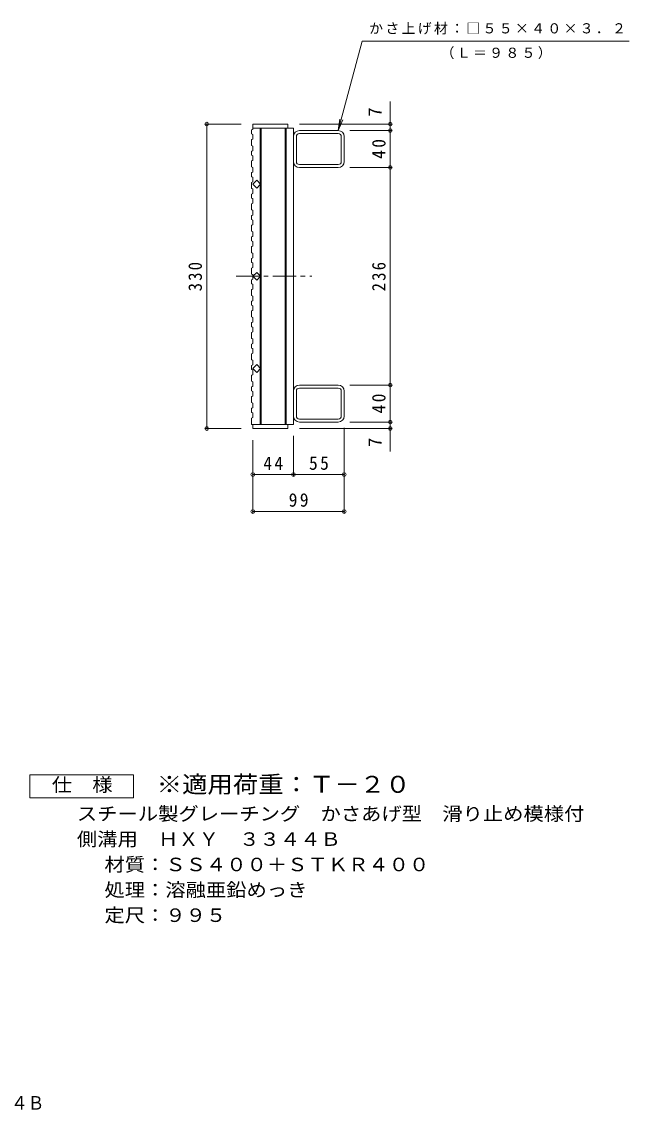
# Model space of a CAD drawing. Units: millimetres, scale not verified. Extents: x -835 to 831, y -687 to 532.
# Drawn here: x 173 to 831, y -687 to 495 of the extents above; entities that cross this region are included whole.
import ezdxf
from ezdxf.enums import TextEntityAlignment as Align

# ---------------------------------------------------------------- set-up
doc = ezdxf.new("R2010")
doc.units = ezdxf.units.MM
doc.header["$LTSCALE"] = 5
doc.header["$PDMODE"] = 32
doc.header["$PDSIZE"] = 4
doc.linetypes.add('CHAIN1', pattern=[8, 5, -1, 1, -1])
for name, color, linetype, lineweight in [('1-1_1-1ﾚｲﾔ', 2, 'Continuous', 9), ('1-2_1-2ﾚｲﾔ', 3, 'Continuous', 9), ('1-4_1-4ﾚｲﾔ', 7, 'Continuous', 9), ('F-4_F-4ﾚｲﾔ', 2, 'Continuous', 9)]:
    doc.layers.add(name, color=color, linetype=linetype, lineweight=lineweight)
doc.layers.add('F-5_F-5ﾚｲﾔ', color=2, linetype='Continuous')
doc.styles.add('ＭＳ ゴシック', font='')
doc.styles.get('ＭＳ ゴシック').set_extended_font_data('MS Gothic')

msp = doc.modelspace()

# ---------------------------------------------------------------- linework, layer by layer
at = {"layer": '1-1_1-1ﾚｲﾔ'}
for p, q in [((470.578, 343.099), (470.578, 370.299)), ((515.978, 376.699), (473.778, 376.699)), ((515.978, 373.499), (473.778, 373.499)), ((519.178, 343.099), (519.178, 370.299)), ((522.378, 343.099), (522.378, 370.299)), ((473.778, 339.899), (515.978, 339.899)), ((515.978, 336.699), (473.778, 336.699)), ((515.978, 100.699), (473.778, 100.699)), ((473.778, 97.499), (515.978, 97.499)), ((470.578, 94.299), (470.578, 67.099)), ((519.178, 94.299), (519.178, 67.099)), ((522.378, 94.299), (522.378, 67.099)), ((515.978, 63.899), (473.778, 63.899)), ((515.978, 60.699), (473.778, 60.699))]:
    msp.add_line(p, q, dxfattribs=at)
for centre, radius, start, end in [((473.778, 370.299), 6.4, 90, 180), ((473.778, 370.299), 3.2, 90, 180), ((515.978, 370.299), 6.4, 0, 90), ((515.978, 370.299), 3.2, 0, 90), ((473.778, 343.099), 6.4, 180, 270), ((473.778, 343.099), 3.2, 180, 270), ((515.978, 343.099), 6.4, 270, 0), ((515.978, 343.099), 3.2, 270, 0), ((473.778, 94.299), 6.4, 90, 180), ((473.778, 94.299), 3.2, 90, 180), ((515.978, 94.299), 6.4, 0, 90), ((515.978, 94.299), 3.2, 0, 90), ((473.778, 67.099), 6.4, 180, 270), ((473.778, 67.099), 3.2, 180, 270), ((515.978, 67.099), 3.2, 270, 0), ((515.978, 67.099), 6.4, 270, 0)]:
    msp.add_arc(centre, radius, start, end, dxfattribs=at)
at = {"layer": '1-2_1-2ﾚｲﾔ'}
for p, q in [((421.878, 377.544), (423.378, 378.055)), ((423.378, 383.699), (461.378, 383.699)), ((423.378, 383.699), (423.378, 378.055)), ((423.378, 379.199), (467.378, 379.199)), ((431.378, 379.199), (431.378, 319.184)), ((432.378, 379.199), (432.378, 218.699)), ((458.378, 379.199), (458.378, 218.699)), ((459.378, 379.199), (459.378, 218.699)), ((461.378, 383.699), (461.378, 379.199)), ((467.378, 379.199), (467.378, 218.699)), ((421.878, 367.001), (423.378, 367.513)), ((421.878, 354.318), (423.378, 354.829)), ((423.378, 359.942), (423.378, 354.829)), ((421.878, 343.775), (423.378, 344.286)), ((421.878, 331.091), (423.378, 331.603)), ((423.378, 336.716), (423.378, 331.603)), ((421.878, 320.548), (423.378, 321.06)), ((421.878, 307.865), (423.378, 308.376)), ((423.378, 313.49), (423.378, 308.376)), ((431.378, 318.214), (431.378, 219.184)), ((421.878, 297.322), (423.378, 297.833)), ((423.378, 302.947), (423.378, 297.833)), ((421.878, 284.639), (423.378, 285.15)), ((423.378, 290.263), (423.378, 285.15)), ((421.878, 274.096), (423.378, 274.607)), ((423.378, 279.72), (423.378, 274.607)), ((421.878, 261.412), (423.378, 261.924)), ((423.378, 267.037), (423.378, 261.924)), ((421.878, 250.869), (423.378, 251.381)), ((423.378, 256.494), (423.378, 251.381)), ((421.878, 238.186), (423.378, 238.697)), ((423.378, 243.81), (423.378, 238.697)), ((421.878, 227.643), (423.378, 228.154)), ((423.378, 233.267), (423.378, 228.154)), ((421.878, 214.959), (423.378, 215.471)), ((423.378, 220.584), (423.378, 215.471)), ((431.378, 119.184), (431.378, 218.214)), ((432.378, 58.199), (432.378, 218.699)), ((458.378, 58.199), (458.378, 218.699)), ((459.378, 58.199), (459.378, 218.699)), ((467.378, 58.199), (467.378, 218.699)), ((421.878, 204.416), (423.378, 204.928)), ((423.378, 210.041), (423.378, 204.928)), ((421.878, 191.733), (423.378, 192.245)), ((423.378, 197.358), (423.378, 192.245)), ((421.878, 181.19), (423.378, 181.701)), ((423.378, 186.814), (423.378, 181.701)), ((421.878, 168.507), (423.378, 169.018)), ((423.378, 174.131), (423.378, 169.018)), ((421.878, 157.963), (423.378, 158.475)), ((423.378, 163.588), (423.378, 158.475)), ((421.878, 145.28), (423.378, 145.792)), ((423.378, 150.905), (423.378, 145.792)), ((421.878, 134.737), (423.378, 135.248)), ((423.378, 140.362), (423.378, 135.248)), ((421.878, 122.054), (423.378, 122.565)), ((423.378, 127.678), (423.378, 122.565)), ((431.378, 58.199), (431.378, 118.214)), ((421.878, 111.51), (423.378, 112.022)), ((423.378, 117.135), (423.378, 112.022)), ((421.878, 98.827), (423.378, 99.339)), ((423.378, 104.452), (423.378, 99.339)), ((421.878, 88.284), (423.378, 88.795)), ((423.378, 93.909), (423.378, 88.795)), ((421.878, 75.601), (423.378, 76.112)), ((423.378, 81.225), (423.378, 76.112)), ((421.878, 65.057), (423.378, 65.569)), ((421.878, 65.057), (421.878, 58.199)), ((423.378, 70.682), (423.378, 65.569)), ((421.878, 58.199), (467.378, 58.199)), ((423.378, 58.199), (423.378, 53.699)), ((423.378, 53.699), (461.378, 53.699)), ((461.378, 53.699), (461.378, 58.199))]:
    msp.add_line(p, q, dxfattribs=at)
at = {"layer": '1-2_1-2ﾚｲﾔ', "linetype": 'CHAIN1'}
msp.add_line((405.183, 218.699), (487.19, 218.699), dxfattribs=at)
at = {"layer": '1-2_1-2ﾚｲﾔ'}
for points in [[(421.878, 377.544), (421.878, 373.137), (423.378, 372.626), (423.378, 367.513)], [(421.878, 367.001), (421.878, 360.454), (423.378, 359.942)], [(421.878, 354.318), (421.878, 349.911), (423.378, 349.399), (423.378, 344.286)], [(421.878, 343.775), (421.878, 337.227), (423.378, 336.716)], [(421.878, 331.091), (421.878, 326.684), (423.378, 326.173), (423.378, 321.06)], [(421.878, 320.548), (421.878, 314.001), (423.378, 313.49)], [(421.878, 307.865), (421.878, 303.458), (423.378, 302.947)], [(421.878, 297.322), (421.878, 290.775), (423.378, 290.263)], [(421.878, 284.639), (421.878, 280.231), (423.378, 279.72)], [(421.878, 274.096), (421.878, 267.548), (423.378, 267.037)], [(421.878, 261.412), (421.878, 257.005), (423.378, 256.494)], [(421.878, 250.869), (421.878, 244.322), (423.378, 243.81)], [(421.878, 238.186), (421.878, 233.779), (423.378, 233.267)], [(421.878, 227.643), (421.878, 221.095), (423.378, 220.584)], [(421.878, 214.959), (421.878, 210.552), (423.378, 210.041)], [(421.878, 204.416), (421.878, 197.869), (423.378, 197.358)], [(421.878, 191.733), (421.878, 187.326), (423.378, 186.814)], [(421.878, 181.19), (421.878, 174.642), (423.378, 174.131)], [(421.878, 168.507), (421.878, 164.099), (423.378, 163.588)], [(421.878, 157.963), (421.878, 151.416), (423.378, 150.905)], [(421.878, 145.28), (421.878, 140.873), (423.378, 140.362)], [(421.878, 134.737), (421.878, 128.19), (423.378, 127.678)], [(421.878, 122.054), (421.878, 117.646), (423.378, 117.135)], [(421.878, 111.51), (421.878, 104.963), (423.378, 104.452)], [(421.878, 98.827), (421.878, 94.42), (423.378, 93.909)], [(421.878, 88.284), (421.878, 81.737), (423.378, 81.225)], [(421.878, 75.601), (421.878, 71.193), (423.378, 70.682)]]:
    msp.add_lwpolyline(points, dxfattribs=at)
for points in [[(431.864, 318.699), (427.621, 314.456), (423.378, 318.699), (427.621, 322.941)], [(431.864, 218.699), (427.621, 214.456), (423.378, 218.699), (427.621, 222.941)], [(431.864, 118.699), (427.621, 122.942), (423.378, 118.699), (427.621, 114.456)]]:
    msp.add_lwpolyline(points, close=True, dxfattribs=at)
at = {"layer": '1-4_1-4ﾚｲﾔ'}
for p, q in [((572.378, 28.619), (572.378, 408.098)), ((410.878, 383.699), (371.878, 383.699)), ((373.378, 53.699), (373.378, 383.699)), ((473.878, 383.699), (573.878, 383.699)), ((515.978, 376.699), (517.61, 389.092)), ((515.978, 376.699), (520.762, 388.248)), ((528.478, 376.699), (573.878, 376.699)), ((528.478, 336.699), (573.878, 336.699)), ((528.478, 100.699), (573.878, 100.699)), ((528.478, 60.699), (573.878, 60.699)), ((410.878, 53.699), (371.878, 53.699)), ((473.878, 53.699), (573.878, 53.699)), ((522.378, 54.599), (522.378, -37.801)), ((423.378, 41.199), (423.378, -37.801)), ((467.378, 45.699), (467.378, 2.199)), ((423.378, 3.699), (522.378, 3.699)), ((423.378, -36.301), (522.378, -36.301))]:
    msp.add_line(p, q, dxfattribs=at)
msp.add_lwpolyline([(515.978, 376.699), (541.969, 473.699), (831.22, 473.699)], dxfattribs=at)
for p in [(373.378, 383.699), (572.378, 383.699), (572.378, 376.699), (572.378, 336.699), (572.378, 100.699), (572.378, 60.699), (373.378, 53.699), (572.378, 53.699), (423.378, 3.699), (467.378, 3.699), (522.378, 3.699), (423.378, -36.301), (522.378, -36.301)]:
    msp.add_point(p, dxfattribs=at)
at = {"layer": 'F-4_F-4ﾚｲﾔ'}
msp.add_lwpolyline([(181.716, -346.756), (181.716, -321.756), (294.216, -321.756), (294.216, -346.756)], close=True, dxfattribs=at)

# ---------------------------------------------------------------- texts
at = {"layer": '1-4_1-4ﾚｲﾔ', "color": 2, "style": 'ＭＳ ゴシック'}
for p in [(567.378, 391.935), (567.378, 33.809)]:
    msp.add_text('7', height=14.66, rotation=90, dxfattribs=at).set_placement(p, align=Align.BOTTOM_LEFT)
at = {"layer": '1-4_1-4ﾚｲﾔ', "char_height": 11, "attachment_point": 7, "style": 'ＭＳ ゴシック'}
for s, insert in [('\\T1.17;かさ上げ材：□５５×４０×３．２', (549.471, 480.877)), ('\\T1.17;（Ｌ＝９８５）', (626.844, 454.151))]:
    msp.add_mtext(s, dxfattribs=dict(at, insert=insert))
at = {"layer": '1-4_1-4ﾚｲﾔ', "color": 2, "char_height": 14.66, "attachment_point": 7, "rotation": 90, "style": 'ＭＳ ゴシック'}
for s, insert in [('\\T1.27;\\W0.95;40', (567.378, 346.074)), ('\\T1.27;\\W0.9;330', (368.378, 202.449)), ('\\T1.27;\\W0.9;236', (567.378, 202.449)), ('\\T1.27;\\W0.95;40', (567.378, 70.074))]:
    msp.add_mtext(s, dxfattribs=dict(at, insert=insert))
at = {"layer": '1-4_1-4ﾚｲﾔ', "color": 2, "char_height": 14.66, "attachment_point": 7, "style": 'ＭＳ ゴシック'}
for s, insert in [('\\T1.27;\\W0.95;44', (434.753, 8.699)), ('\\T1.27;\\W0.95;55', (484.253, 8.699)), ('\\T1.27;\\W0.95;99', (462.253, -31.301))]:
    msp.add_mtext(s, dxfattribs=dict(at, insert=insert))
at = {"layer": 'F-4_F-4ﾚｲﾔ', "style": 'ＭＳ ゴシック', "width": 1.1}
for s, p in [('仕\u3000様', (205.466, -344.256)), ('スチール製グレーチング\u3000かさあげ型\u3000滑り止め模様付', (232.76, -375.716)), ('側溝用\u3000ＨＸＹ\u3000３３４４Ｂ', (232.76, -403.217)), ('材質：ＳＳ４００＋ＳＴＫＲ４００', (262.617, -430.715)), ('処理：溶融亜鉛めっき', (262.617, -458.216)), ('定尺：９９５', (262.617, -485.716))]:
    msp.add_text(s, height=14.66, dxfattribs=at).set_placement(p, align=Align.BOTTOM_LEFT)
at = {"layer": 'F-5_F-5ﾚｲﾔ', "color": 3, "style": 'ＭＳ ゴシック', "width": 1.1}
msp.add_text('※適用荷重：Ｔ－２０', height=18.33, dxfattribs=at).set_placement((319.216, -346.756), align=Align.BOTTOM_LEFT)
at = {"layer": 'F-5_F-5ﾚｲﾔ', "style": 'ＭＳ ゴシック', "width": 0.9}
msp.add_text('側溝用\u3000ＨＸＹ\u3000３３４４Ｂ', height=14.66, dxfattribs=at).set_placement((-36.545, -689.202), align=Align.BOTTOM_LEFT)

doc.saveas('drawing.dxf')
